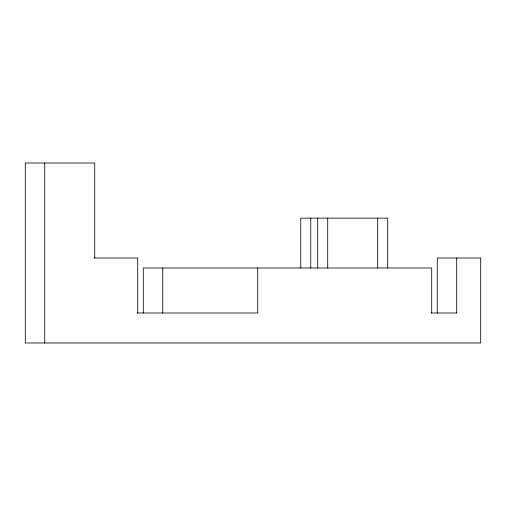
<?xml version="1.0" encoding="UTF-8"?>
<svg xmlns="http://www.w3.org/2000/svg" width="506" height="506" viewBox="0 0 506 506"><rect width="100%" height="100%" fill="white"/><g stroke="black" fill="none" stroke-linecap="round" stroke-linejoin="round"><path stroke-width="0.76" d="M94.059 257.997L137.733 257.997L137.733 312.993M137.037 312.993L257.725 312.993L257.725 267.997M431.004 312.993L456.798 312.993M456.703 257.997L456.703 312.993M437.254 312.993L437.254 257.997L480.7 257.997L480.7 342.992L25.3 342.992L25.3 163.008L94.742 163.008L94.742 257.997M431.707 312.993L431.707 267.997L143.287 267.997L143.287 312.993M387.71 267.997L387.71 218.137L300.773 218.137L300.773 267.997M377.71 218.137L377.71 267.997M327.717 218.137L327.717 267.997M317.717 218.137L317.717 267.997M310.773 218.137L310.773 267.997M162.736 267.997L162.736 312.993M44.743 163.008L44.743 342.992"/></g></svg>
